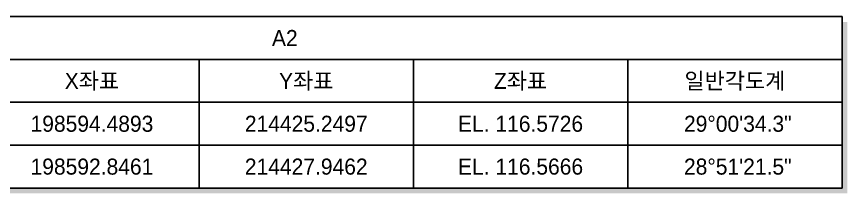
# Model space of a CAD drawing. Header units: feet. Extents: x 0 to 84100, y 0 to 59400.
# Drawn here: x 39646 to 55152, y 20141 to 23441 of the extents above; entities that cross this region are included whole.
import ezdxf
from ezdxf.enums import TextEntityAlignment as Align

# ---------------------------------------------------------------- set-up
doc = ezdxf.new("R2010")
doc.units = ezdxf.units.FT
doc.header["$LTSCALE"] = 550
doc.header["$MEASUREMENT"] = 0
for name, color, linetype in [('CS-TABL-LIN1', 4, 'CONTINUOUS'), ('CS-TABL-LIN2', 1, 'CONTINUOUS'), ('CS-TABL-TEX1', 6, 'CONTINUOUS'), ('CS-TABL-TEX2', 3, 'CONTINUOUS')]:
    doc.layers.add(name, color=color, linetype=linetype)
doc.styles.add('A_STANDARD', font='')
doc.styles.get('A_STANDARD').set_extended_font_data('Dotum')

msp = doc.modelspace()

# ---------------------------------------------------------------- linework, layer by layer
at = {"layer": 'CS-TABL-LIN1'}
msp.add_lwpolyline([(13452, 23441), (55052, 23441), (55052, 20241), (13452, 20241)], close=True, dxfattribs=at)
for points in [[(55052, 23341), (55152, 23341), (55052, 20241), (55152, 20241)], [(13552, 20241), (55152, 20241), (13552, 20141), (55152, 20141)]]:
    msp.add_solid(points, dxfattribs=at)
at = {"layer": 'CS-TABL-LIN2'}
for p, q in [((13452, 22641), (55052, 22641)), ((43052, 22641), (43052, 20241)), ((47052, 22641), (47052, 20241)), ((51052, 22641), (51052, 20241)), ((13452, 21841), (55052, 21841)), ((13452, 21041), (55052, 21041))]:
    msp.add_line(p, q, dxfattribs=at)

# ---------------------------------------------------------------- texts
at = {"layer": 'CS-TABL-TEX1', "style": 'A_STANDARD'}
msp.add_text('A2', height=300, dxfattribs=at).set_placement((44652, 22891), align=Align.CENTER)
at = {"layer": 'CS-TABL-TEX2', "style": 'A_STANDARD'}
for s, p in [('X좌표', (41052, 22091)), ('Y좌표', (45052, 22091)), ('Z좌표', (49052, 22091)), ('일반각도계', (53052, 22091)), ('198594.4893', (41052, 21291)), ('214425.2497', (45052, 21291)), ('EL. 116.5726', (49052, 21291)), (' 29°00\'34.3"', (53052, 21291)), ('198592.8461', (41052, 20491)), ('214427.9462', (45052, 20491)), ('EL. 116.5666', (49052, 20491)), (' 28°51\'21.5"', (53052, 20491))]:
    msp.add_text(s, height=300, dxfattribs=at).set_placement(p, align=Align.CENTER)

doc.saveas('drawing.dxf')
